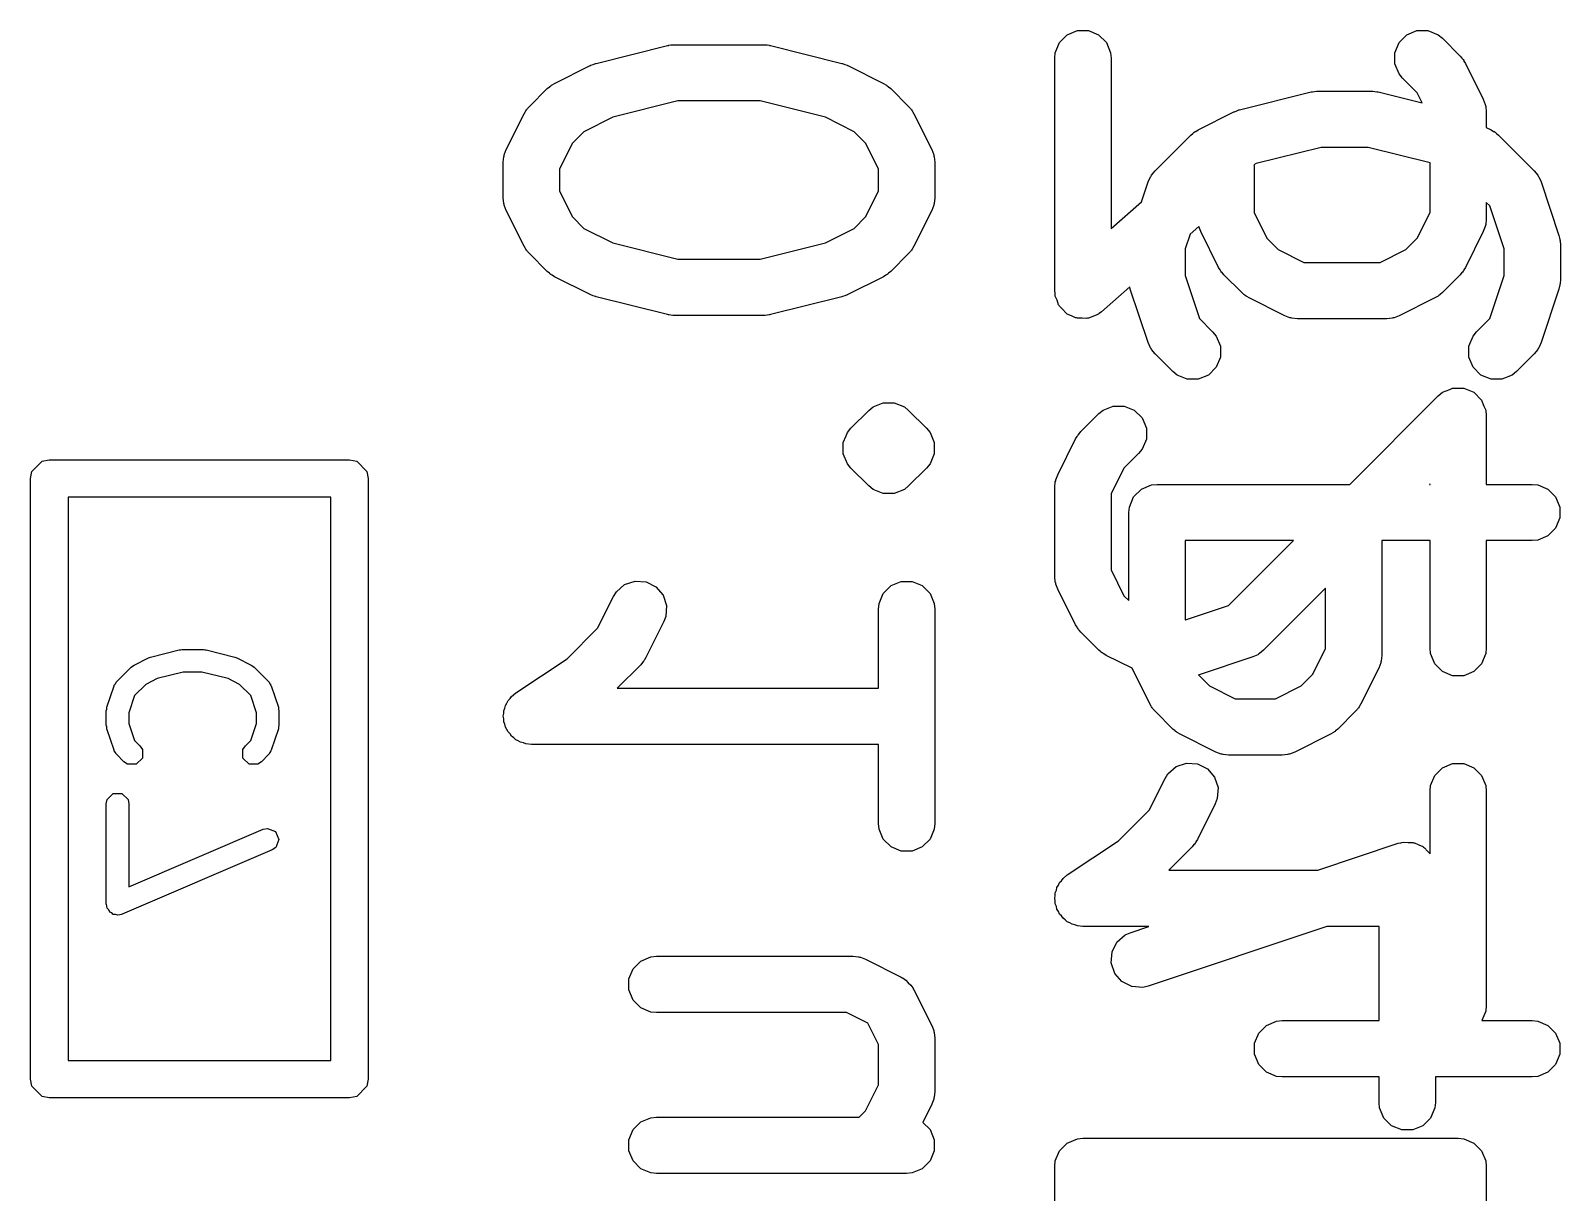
# Model space of a CAD drawing. Header units: inches. Extents: x 4.98 to 6.65, y -4.98 to -3.32.
# Drawn here: x 5.7047 to 5.8652, y -4.0138 to -3.892 of the extents above; entities that cross this region are included whole.
import ezdxf

# ---------------------------------------------------------------- set-up
doc = ezdxf.new("R2010")
doc.units = ezdxf.units.IN
doc.header["$MEASUREMENT"] = 0
doc.layers.add('BLACK', color=250, linetype='CONTINUOUS')

msp = doc.modelspace()

# ---------------------------------------------------------------- linework, layer by layer
at = {"layer": 'BLACK', "linetype": 'CONTINUOUS'}
for p, q in [((5.8127, -3.89325), (5.81351, -3.89244)), ((5.81351, -3.89244), (5.81457, -3.892)), ((5.81457, -3.892), (5.81573, -3.892)), ((5.81573, -3.892), (5.81679, -3.89244)), ((5.81679, -3.89244), (5.81761, -3.89325)), ((5.84832, -3.89325), (5.84913, -3.89244)), ((5.84913, -3.89244), (5.85019, -3.892)), ((5.85019, -3.892), (5.85135, -3.892)), ((5.85135, -3.892), (5.85241, -3.89244)), ((5.85241, -3.89244), (5.85286, -3.8928)), ((5.76406, -3.89543), (5.77156, -3.89355)), ((5.77156, -3.89355), (5.77166, -3.89354)), ((5.77166, -3.89354), (5.7717, -3.89352)), ((5.7717, -3.89352), (5.77192, -3.8935)), ((5.77192, -3.8935), (5.77213, -3.89347)), ((5.77213, -3.89347), (5.77217, -3.89348)), ((5.77217, -3.89348), (5.77227, -3.89347)), ((5.77227, -3.89347), (5.78165, -3.89347)), ((5.78165, -3.89347), (5.78175, -3.89348)), ((5.78175, -3.89348), (5.78179, -3.89347)), ((5.78179, -3.89347), (5.78201, -3.8935)), ((5.78201, -3.8935), (5.78222, -3.89352)), ((5.78222, -3.89352), (5.78226, -3.89354)), ((5.78226, -3.89354), (5.78236, -3.89355)), ((5.78236, -3.89355), (5.78986, -3.89543)), ((5.8122, -3.89489), (5.81225, -3.89432)), ((5.81225, -3.89432), (5.8127, -3.89325)), ((5.81761, -3.89325), (5.81805, -3.89432)), ((5.81805, -3.89432), (5.8181, -3.89489)), ((5.84787, -3.89432), (5.84832, -3.89325)), ((5.84787, -3.89547), (5.84787, -3.89432)), ((5.85286, -3.8928), (5.85473, -3.89468)), ((5.75971, -3.89753), (5.76345, -3.89565)), ((5.76345, -3.89565), (5.7635, -3.89564)), ((5.7635, -3.89564), (5.76351, -3.89562)), ((5.76351, -3.89562), (5.76376, -3.89554)), ((5.76376, -3.89554), (5.764, -3.89545)), ((5.764, -3.89545), (5.76402, -3.89544)), ((5.76402, -3.89544), (5.76406, -3.89543)), ((5.78986, -3.89543), (5.78991, -3.89544)), ((5.78991, -3.89544), (5.78993, -3.89545)), ((5.78993, -3.89545), (5.79017, -3.89554)), ((5.79017, -3.89554), (5.79041, -3.89562)), ((5.79041, -3.89562), (5.79043, -3.89564)), ((5.79043, -3.89564), (5.79047, -3.89565)), ((5.79047, -3.89565), (5.79422, -3.89753)), ((5.8122, -3.91926), (5.8122, -3.89489)), ((5.8181, -3.89489), (5.8181, -3.91276)), ((5.84832, -3.89653), (5.84787, -3.89547)), ((5.85473, -3.89468), (5.85492, -3.8949)), ((5.85492, -3.8949), (5.85498, -3.89496)), ((5.85498, -3.89496), (5.85503, -3.89504)), ((5.85503, -3.89504), (5.8551, -3.89513)), ((5.8551, -3.89513), (5.85513, -3.8952)), ((5.85513, -3.8952), (5.85529, -3.89545)), ((5.85529, -3.89545), (5.85716, -3.8992)), ((5.75946, -3.89768), (5.75971, -3.89753)), ((5.79422, -3.89753), (5.79447, -3.89768)), ((5.84868, -3.89698), (5.84832, -3.89653)), ((5.85022, -3.89852), (5.84868, -3.89698)), ((5.75706, -3.89996), (5.75894, -3.89808)), ((5.75894, -3.89808), (5.75916, -3.8979)), ((5.75916, -3.8979), (5.75922, -3.89784)), ((5.75922, -3.89784), (5.7593, -3.89778)), ((5.7593, -3.89778), (5.75939, -3.89771)), ((5.75939, -3.89771), (5.75946, -3.89768)), ((5.79447, -3.89768), (5.79454, -3.89771)), ((5.79454, -3.89771), (5.79462, -3.89778)), ((5.79462, -3.89778), (5.79471, -3.89784)), ((5.79471, -3.89784), (5.79476, -3.8979)), ((5.79476, -3.8979), (5.79498, -3.89808)), ((5.79498, -3.89808), (5.79686, -3.89996)), ((5.83158, -3.9003), (5.83908, -3.89843)), ((5.83908, -3.89843), (5.83918, -3.89841)), ((5.83918, -3.89841), (5.83922, -3.8984)), ((5.83922, -3.8984), (5.83944, -3.89838)), ((5.83944, -3.89838), (5.83966, -3.89834)), ((5.83966, -3.89834), (5.8397, -3.89835)), ((5.8397, -3.89835), (5.8398, -3.89834)), ((5.8398, -3.89834), (5.84542, -3.89834)), ((5.84542, -3.89834), (5.84552, -3.89835)), ((5.84552, -3.89835), (5.84557, -3.89834)), ((5.84557, -3.89834), (5.84578, -3.89838)), ((5.84578, -3.89838), (5.846, -3.8984)), ((5.846, -3.8984), (5.84604, -3.89841)), ((5.84604, -3.89841), (5.84614, -3.89843)), ((5.84614, -3.89843), (5.85075, -3.89958)), ((5.85075, -3.89958), (5.85022, -3.89852)), ((5.75464, -3.90447), (5.75651, -3.90072)), ((5.75651, -3.90072), (5.75667, -3.90047)), ((5.75667, -3.90047), (5.7567, -3.9004)), ((5.7567, -3.9004), (5.75676, -3.90032)), ((5.75676, -3.90032), (5.75682, -3.90023)), ((5.75682, -3.90023), (5.75688, -3.90018)), ((5.75688, -3.90018), (5.75706, -3.89996)), ((5.77264, -3.89937), (5.76581, -3.90108)), ((5.78128, -3.89937), (5.77264, -3.89937)), ((5.78812, -3.90108), (5.78128, -3.89937)), ((5.79686, -3.89996), (5.79705, -3.90018)), ((5.79705, -3.90018), (5.7971, -3.90023)), ((5.7971, -3.90023), (5.79716, -3.90032)), ((5.79716, -3.90032), (5.79723, -3.9004)), ((5.79723, -3.9004), (5.79726, -3.90047)), ((5.79726, -3.90047), (5.79741, -3.90072)), ((5.79741, -3.90072), (5.79929, -3.90447)), ((5.82723, -3.9024), (5.83098, -3.90053)), ((5.83098, -3.90053), (5.83102, -3.90051)), ((5.83102, -3.90051), (5.83104, -3.9005)), ((5.83104, -3.9005), (5.83128, -3.90041)), ((5.83128, -3.90041), (5.83152, -3.90032)), ((5.83152, -3.90032), (5.83154, -3.90032)), ((5.83154, -3.90032), (5.83158, -3.9003)), ((5.85716, -3.8992), (5.85737, -3.89974)), ((5.85737, -3.89974), (5.85738, -3.89984)), ((5.85738, -3.89984), (5.85742, -3.89994)), ((5.85742, -3.89994), (5.85747, -3.90052)), ((5.85747, -3.90052), (5.85747, -3.90214)), ((5.76581, -3.90108), (5.76277, -3.9026)), ((5.79115, -3.9026), (5.78812, -3.90108)), ((5.85747, -3.90214), (5.85799, -3.9024)), ((5.76158, -3.90379), (5.76023, -3.90649)), ((5.76277, -3.9026), (5.76158, -3.90379)), ((5.79234, -3.90379), (5.79115, -3.9026)), ((5.79369, -3.90649), (5.79234, -3.90379)), ((5.82271, -3.9067), (5.82646, -3.90296)), ((5.82646, -3.90296), (5.82669, -3.90277)), ((5.82669, -3.90277), (5.82674, -3.90271)), ((5.82674, -3.90271), (5.82683, -3.90265)), ((5.82683, -3.90265), (5.82691, -3.90259)), ((5.82691, -3.90259), (5.82698, -3.90256)), ((5.82698, -3.90256), (5.82723, -3.9024)), ((5.85799, -3.9024), (5.85824, -3.90256)), ((5.85824, -3.90256), (5.85831, -3.90259)), ((5.85831, -3.90259), (5.85839, -3.90265)), ((5.85839, -3.90265), (5.85848, -3.90271)), ((5.85848, -3.90271), (5.85853, -3.90277)), ((5.85853, -3.90277), (5.85876, -3.90296)), ((5.85876, -3.90296), (5.86251, -3.9067)), ((5.75432, -3.90579), (5.75438, -3.90522)), ((5.75438, -3.90522), (5.75442, -3.90512)), ((5.75442, -3.90512), (5.75443, -3.90501)), ((5.75443, -3.90501), (5.75464, -3.90447)), ((5.79929, -3.90447), (5.79949, -3.90501)), ((5.79949, -3.90501), (5.7995, -3.90512)), ((5.7995, -3.90512), (5.79954, -3.90522)), ((5.79954, -3.90522), (5.7996, -3.90579)), ((5.84016, -3.90425), (5.83333, -3.90595)), ((5.84506, -3.90425), (5.84016, -3.90425)), ((5.85157, -3.90587), (5.84506, -3.90425)), ((5.75432, -3.90954), (5.75432, -3.90579)), ((5.76023, -3.90649), (5.76023, -3.90885)), ((5.79369, -3.90885), (5.79369, -3.90649)), ((5.7996, -3.90579), (5.7996, -3.90954)), ((5.82231, -3.90725), (5.82235, -3.90715)), ((5.82235, -3.90715), (5.82271, -3.9067)), ((5.83333, -3.90595), (5.83309, -3.90607)), ((5.83309, -3.90607), (5.8331, -3.90614)), ((5.8331, -3.90614), (5.8331, -3.91107)), ((5.85157, -3.91107), (5.85157, -3.90587)), ((5.86251, -3.9067), (5.86288, -3.90715)), ((5.86288, -3.90715), (5.86292, -3.90725)), ((5.8213, -3.90996), (5.822, -3.90786)), ((5.822, -3.90786), (5.82224, -3.90733)), ((5.82224, -3.90733), (5.82231, -3.90725)), ((5.86292, -3.90725), (5.86299, -3.90733)), ((5.86299, -3.90733), (5.86322, -3.90786)), ((5.86322, -3.90786), (5.8651, -3.91348)), ((5.75438, -3.91012), (5.75432, -3.90954)), ((5.75442, -3.91022), (5.75438, -3.91012)), ((5.75443, -3.91032), (5.75442, -3.91022)), ((5.75464, -3.91086), (5.75443, -3.91032)), ((5.76023, -3.90885), (5.76158, -3.91154)), ((5.79234, -3.91154), (5.79369, -3.90885)), ((5.79949, -3.91032), (5.79929, -3.91086)), ((5.7995, -3.91022), (5.79949, -3.91032)), ((5.79954, -3.91012), (5.7995, -3.91022)), ((5.7996, -3.90954), (5.79954, -3.91012)), ((5.8181, -3.91276), (5.8213, -3.90996)), ((5.85784, -3.91039), (5.85747, -3.91002)), ((5.85747, -3.91002), (5.85747, -3.91176)), ((5.75651, -3.91461), (5.75464, -3.91086)), ((5.76158, -3.91154), (5.76277, -3.91274)), ((5.79115, -3.91274), (5.79234, -3.91154)), ((5.79929, -3.91086), (5.79741, -3.91461)), ((5.8331, -3.91107), (5.83445, -3.91376)), ((5.85022, -3.91376), (5.85157, -3.91107)), ((5.85747, -3.91176), (5.85742, -3.91234)), ((5.85934, -3.9149), (5.85784, -3.91039)), ((5.76277, -3.91274), (5.76581, -3.91426)), ((5.78812, -3.91426), (5.79115, -3.91274)), ((5.82639, -3.91335), (5.82588, -3.9149)), ((5.8273, -3.91255), (5.82639, -3.91335)), ((5.82751, -3.91308), (5.8273, -3.91255)), ((5.82938, -3.91683), (5.82751, -3.91308)), ((5.85716, -3.91308), (5.85529, -3.91683)), ((5.85737, -3.91254), (5.85716, -3.91308)), ((5.85738, -3.91244), (5.85737, -3.91254)), ((5.85742, -3.91234), (5.85738, -3.91244)), ((5.8651, -3.91348), (5.86516, -3.91377)), ((5.75667, -3.91486), (5.75651, -3.91461)), ((5.7567, -3.91493), (5.75667, -3.91486)), ((5.75676, -3.91501), (5.7567, -3.91493)), ((5.75682, -3.9151), (5.75676, -3.91501)), ((5.75688, -3.91515), (5.75682, -3.9151)), ((5.75706, -3.91538), (5.75688, -3.91515)), ((5.76581, -3.91426), (5.77264, -3.91596)), ((5.78128, -3.91596), (5.78812, -3.91426)), ((5.79705, -3.91515), (5.79686, -3.91538)), ((5.7971, -3.9151), (5.79705, -3.91515)), ((5.79716, -3.91501), (5.7971, -3.9151)), ((5.79723, -3.91493), (5.79716, -3.91501)), ((5.79726, -3.91486), (5.79723, -3.91493)), ((5.79741, -3.91461), (5.79726, -3.91486)), ((5.82588, -3.9149), (5.82588, -3.91769)), ((5.83445, -3.91376), (5.83565, -3.91496)), ((5.83565, -3.91496), (5.83834, -3.91631)), ((5.84632, -3.91631), (5.84902, -3.91496)), ((5.84902, -3.91496), (5.85022, -3.91376)), ((5.85934, -3.91769), (5.85934, -3.9149)), ((5.86516, -3.91377), (5.86519, -3.91384)), ((5.86519, -3.91384), (5.8652, -3.91395)), ((5.8652, -3.91395), (5.86523, -3.91405)), ((5.86523, -3.91405), (5.86522, -3.91413)), ((5.86522, -3.91413), (5.86525, -3.91442)), ((5.86525, -3.91442), (5.86525, -3.91817)), ((5.75894, -3.91725), (5.75706, -3.91538)), ((5.77264, -3.91596), (5.78128, -3.91596)), ((5.79686, -3.91538), (5.79498, -3.91725)), ((5.83834, -3.91631), (5.84632, -3.91631)), ((5.75916, -3.91744), (5.75894, -3.91725)), ((5.75922, -3.9175), (5.75916, -3.91744)), ((5.7593, -3.91756), (5.75922, -3.9175)), ((5.75939, -3.91762), (5.7593, -3.91756)), ((5.75946, -3.91765), (5.75939, -3.91762)), ((5.75971, -3.91781), (5.75946, -3.91765)), ((5.76345, -3.91968), (5.75971, -3.91781)), ((5.79422, -3.91781), (5.79047, -3.91968)), ((5.79447, -3.91765), (5.79422, -3.91781)), ((5.79454, -3.91762), (5.79447, -3.91765)), ((5.79462, -3.91756), (5.79454, -3.91762)), ((5.79471, -3.9175), (5.79462, -3.91756)), ((5.79476, -3.91744), (5.79471, -3.9175)), ((5.79498, -3.91725), (5.79476, -3.91744)), ((5.82588, -3.91769), (5.82738, -3.9222)), ((5.82954, -3.91708), (5.82938, -3.91683)), ((5.82957, -3.91715), (5.82954, -3.91708)), ((5.82963, -3.91724), (5.82957, -3.91715)), ((5.82969, -3.91732), (5.82963, -3.91724)), ((5.82975, -3.91738), (5.82969, -3.91732)), ((5.82994, -3.9176), (5.82975, -3.91738)), ((5.83181, -3.91948), (5.82994, -3.9176)), ((5.85473, -3.9176), (5.85286, -3.91948)), ((5.85492, -3.91738), (5.85473, -3.9176)), ((5.85498, -3.91732), (5.85492, -3.91738)), ((5.85503, -3.91724), (5.85498, -3.91732)), ((5.8551, -3.91715), (5.85503, -3.91724)), ((5.85513, -3.91708), (5.8551, -3.91715)), ((5.85529, -3.91683), (5.85513, -3.91708)), ((5.85784, -3.9222), (5.85934, -3.91769)), ((5.86525, -3.91817), (5.86522, -3.91846)), ((5.7635, -3.9197), (5.76345, -3.91968)), ((5.76351, -3.91971), (5.7635, -3.9197)), ((5.76376, -3.9198), (5.76351, -3.91971)), ((5.764, -3.91989), (5.76376, -3.9198)), ((5.76402, -3.91989), (5.764, -3.91989)), ((5.76406, -3.91991), (5.76402, -3.91989)), ((5.77156, -3.92178), (5.76406, -3.91991)), ((5.78986, -3.91991), (5.78236, -3.92178)), ((5.78991, -3.91989), (5.78986, -3.91991)), ((5.78993, -3.91989), (5.78991, -3.91989)), ((5.79017, -3.9198), (5.78993, -3.91989)), ((5.79041, -3.91971), (5.79017, -3.9198)), ((5.79043, -3.9197), (5.79041, -3.91971)), ((5.79047, -3.91968), (5.79043, -3.9197)), ((5.81223, -3.91957), (5.8122, -3.91926)), ((5.81222, -3.91965), (5.81223, -3.91957)), ((5.81224, -3.9197), (5.81222, -3.91965)), ((5.81225, -3.91984), (5.81224, -3.9197)), ((5.81244, -3.92028), (5.81225, -3.91984)), ((5.82007, -3.91888), (5.81709, -3.92149)), ((5.82012, -3.9191), (5.82007, -3.91888)), ((5.822, -3.92472), (5.82012, -3.9191)), ((5.83204, -3.91966), (5.83181, -3.91948)), ((5.83209, -3.91972), (5.83204, -3.91966)), ((5.83218, -3.91978), (5.83209, -3.91972)), ((5.83226, -3.91984), (5.83218, -3.91978)), ((5.83233, -3.91987), (5.83226, -3.91984)), ((5.83258, -3.92003), (5.83233, -3.91987)), ((5.85234, -3.91987), (5.85209, -3.92003)), ((5.85241, -3.91984), (5.85234, -3.91987)), ((5.85249, -3.91978), (5.85241, -3.91984)), ((5.85258, -3.91972), (5.85249, -3.91978)), ((5.85263, -3.91966), (5.85258, -3.91972)), ((5.85286, -3.91948), (5.85263, -3.91966)), ((5.8651, -3.9191), (5.86322, -3.92472)), ((5.86516, -3.91881), (5.8651, -3.9191)), ((5.86519, -3.91874), (5.86516, -3.91881)), ((5.8652, -3.91864), (5.86519, -3.91874)), ((5.86523, -3.91854), (5.8652, -3.91864)), ((5.86522, -3.91846), (5.86523, -3.91854)), ((5.81259, -3.92074), (5.81244, -3.92028)), ((5.81266, -3.92081), (5.81259, -3.92074)), ((5.8127, -3.9209), (5.81266, -3.92081)), ((5.81303, -3.92124), (5.8127, -3.9209)), ((5.81335, -3.9216), (5.81303, -3.92124)), ((5.81344, -3.92165), (5.81335, -3.9216)), ((5.81709, -3.92149), (5.81685, -3.92166)), ((5.83633, -3.9219), (5.83258, -3.92003)), ((5.85209, -3.92003), (5.84834, -3.9219)), ((5.77166, -3.9218), (5.77156, -3.92178)), ((5.7717, -3.92181), (5.77166, -3.9218)), ((5.77192, -3.92183), (5.7717, -3.92181)), ((5.77213, -3.92187), (5.77192, -3.92183)), ((5.77217, -3.92186), (5.77213, -3.92187)), ((5.77227, -3.92187), (5.77217, -3.92186)), ((5.78165, -3.92187), (5.77227, -3.92187)), ((5.78175, -3.92186), (5.78165, -3.92187)), ((5.78179, -3.92187), (5.78175, -3.92186)), ((5.78201, -3.92183), (5.78179, -3.92187)), ((5.78222, -3.92181), (5.78201, -3.92183)), ((5.78226, -3.9218), (5.78222, -3.92181)), ((5.78236, -3.92178), (5.78226, -3.9218)), ((5.81351, -3.92172), (5.81344, -3.92165)), ((5.81395, -3.9219), (5.81351, -3.92172)), ((5.81438, -3.92211), (5.81395, -3.9219)), ((5.81448, -3.92212), (5.81438, -3.92211)), ((5.81457, -3.92216), (5.81448, -3.92212)), ((5.81505, -3.92216), (5.81457, -3.92216)), ((5.81553, -3.92219), (5.81505, -3.92216)), ((5.81563, -3.92216), (5.81553, -3.92219)), ((5.81573, -3.92216), (5.81563, -3.92216)), ((5.81617, -3.92198), (5.81573, -3.92216)), ((5.81662, -3.92182), (5.81617, -3.92198)), ((5.81674, -3.92174), (5.81662, -3.92182)), ((5.81679, -3.92172), (5.81674, -3.92174)), ((5.81685, -3.92166), (5.81679, -3.92172)), ((5.82738, -3.9222), (5.82876, -3.92358)), ((5.83687, -3.92211), (5.83633, -3.9219)), ((5.83697, -3.92212), (5.83687, -3.92211)), ((5.83707, -3.92216), (5.83697, -3.92212)), ((5.83765, -3.92222), (5.83707, -3.92216)), ((5.84702, -3.92222), (5.83765, -3.92222)), ((5.8476, -3.92216), (5.84702, -3.92222)), ((5.8477, -3.92212), (5.8476, -3.92216)), ((5.8478, -3.92211), (5.8477, -3.92212)), ((5.84834, -3.9219), (5.8478, -3.92211)), ((5.85646, -3.92358), (5.85784, -3.9222)), ((5.82224, -3.92525), (5.822, -3.92472)), ((5.82876, -3.92358), (5.82913, -3.92403)), ((5.82913, -3.92403), (5.82957, -3.92509)), ((5.85565, -3.92509), (5.85609, -3.92403)), ((5.85609, -3.92403), (5.85646, -3.92358)), ((5.86322, -3.92472), (5.86299, -3.92525)), ((5.82231, -3.92533), (5.82224, -3.92525)), ((5.82235, -3.92543), (5.82231, -3.92533)), ((5.82271, -3.92588), (5.82235, -3.92543)), ((5.82459, -3.92775), (5.82271, -3.92588)), ((5.82957, -3.92624), (5.82913, -3.92731)), ((5.82957, -3.92509), (5.82957, -3.92624)), ((5.85565, -3.92624), (5.85565, -3.92509)), ((5.85609, -3.92731), (5.85565, -3.92624)), ((5.86251, -3.92588), (5.86063, -3.92775)), ((5.86288, -3.92543), (5.86251, -3.92588)), ((5.86292, -3.92533), (5.86288, -3.92543)), ((5.86299, -3.92525), (5.86292, -3.92533)), ((5.82504, -3.92812), (5.82459, -3.92775)), ((5.82913, -3.92731), (5.82832, -3.92812)), ((5.85691, -3.92812), (5.85609, -3.92731)), ((5.86063, -3.92775), (5.86019, -3.92812)), ((5.8261, -3.92856), (5.82504, -3.92812)), ((5.82725, -3.92856), (5.8261, -3.92856)), ((5.82832, -3.92812), (5.82725, -3.92856)), ((5.85288, -3.92993), (5.85363, -3.92962)), ((5.85363, -3.92962), (5.85394, -3.92949)), ((5.85394, -3.92949), (5.8551, -3.92949)), ((5.8551, -3.92949), (5.85616, -3.92993)), ((5.85797, -3.92856), (5.85691, -3.92812)), ((5.85912, -3.92856), (5.85797, -3.92856)), ((5.86019, -3.92812), (5.85912, -3.92856)), ((5.79313, -3.93146), (5.7942, -3.93102)), ((5.7942, -3.93102), (5.79535, -3.93102)), ((5.79535, -3.93102), (5.79641, -3.93146)), ((5.84315, -3.93959), (5.85243, -3.9303)), ((5.85243, -3.9303), (5.85288, -3.92993)), ((5.85616, -3.92993), (5.85698, -3.93075)), ((5.85698, -3.93075), (5.85723, -3.93137)), ((5.79081, -3.9337), (5.79268, -3.93183)), ((5.79268, -3.93183), (5.79313, -3.93146)), ((5.79641, -3.93146), (5.79641, -3.93146)), ((5.79641, -3.93146), (5.79686, -3.93183)), ((5.79686, -3.93183), (5.79873, -3.9337)), ((5.81494, -3.93405), (5.81681, -3.93217)), ((5.81681, -3.93217), (5.81726, -3.93181)), ((5.81726, -3.93181), (5.81832, -3.93137)), ((5.81832, -3.93137), (5.81948, -3.93137)), ((5.81948, -3.93137), (5.82054, -3.93181)), ((5.82054, -3.93181), (5.82135, -3.93262)), ((5.82135, -3.93262), (5.8218, -3.93369)), ((5.85723, -3.93137), (5.85742, -3.93181)), ((5.85742, -3.93181), (5.85747, -3.93239)), ((5.85747, -3.93239), (5.85747, -3.93959)), ((5.7903, -3.93449), (5.79044, -3.93415)), ((5.79044, -3.93415), (5.79081, -3.9337)), ((5.79044, -3.93415), (5.79044, -3.93415)), ((5.79873, -3.9337), (5.7991, -3.93415)), ((5.7991, -3.93415), (5.79924, -3.93449)), ((5.81457, -3.9345), (5.81464, -3.93441)), ((5.81464, -3.93441), (5.81469, -3.93433)), ((5.81469, -3.93433), (5.81475, -3.93427)), ((5.81475, -3.93427), (5.81494, -3.93405)), ((5.8218, -3.93369), (5.8218, -3.93484)), ((5.79, -3.93521), (5.7903, -3.93449)), ((5.79, -3.93637), (5.79, -3.93521)), ((5.79924, -3.93449), (5.79954, -3.93521)), ((5.79954, -3.93521), (5.79954, -3.93637)), ((5.81251, -3.93857), (5.81438, -3.93482)), ((5.81438, -3.93482), (5.81454, -3.93457)), ((5.81454, -3.93457), (5.81457, -3.9345)), ((5.82135, -3.9359), (5.82099, -3.93635)), ((5.8218, -3.93484), (5.82135, -3.9359)), ((5.70487, -3.93822), (5.70594, -3.93716)), ((5.70594, -3.93716), (5.70669, -3.93701)), ((5.70669, -3.93701), (5.73819, -3.93701)), ((5.73819, -3.93701), (5.73894, -3.93716)), ((5.73894, -3.93716), (5.74001, -3.93822)), ((5.79044, -3.93743), (5.79, -3.93637)), ((5.79081, -3.93788), (5.79044, -3.93743)), ((5.79044, -3.93743), (5.79044, -3.93743)), ((5.7991, -3.93743), (5.79873, -3.93788)), ((5.79954, -3.93637), (5.7991, -3.93743)), ((5.82099, -3.93635), (5.81945, -3.93789)), ((5.70472, -3.93898), (5.70487, -3.93822)), ((5.70472, -4.00197), (5.70472, -3.93898)), ((5.74001, -3.93822), (5.74016, -3.93898)), ((5.74016, -3.93898), (5.74016, -4.00197)), ((5.79268, -3.93975), (5.79081, -3.93788)), ((5.79873, -3.93788), (5.79686, -3.93975)), ((5.81225, -3.93931), (5.81229, -3.93921)), ((5.81229, -3.93921), (5.8123, -3.93911)), ((5.8123, -3.93911), (5.81251, -3.93857)), ((5.81945, -3.93789), (5.8181, -3.94058)), ((5.79313, -3.94012), (5.79268, -3.93975)), ((5.7942, -3.94056), (5.79313, -3.94012)), ((5.79535, -3.94056), (5.7942, -3.94056)), ((5.79641, -3.94012), (5.79535, -3.94056)), ((5.79535, -3.94056), (5.79535, -3.94056)), ((5.79686, -3.93975), (5.79641, -3.94012)), ((5.8122, -3.93989), (5.81225, -3.93931)), ((5.8122, -3.94926), (5.8122, -3.93989)), ((5.8181, -3.94058), (5.8181, -3.94856)), ((5.82047, -3.9409), (5.82129, -3.94008)), ((5.82129, -3.94008), (5.82235, -3.93964)), ((5.82235, -3.93964), (5.82293, -3.93959)), ((5.82293, -3.93959), (5.84315, -3.93959)), ((5.85157, -3.93952), (5.8515, -3.93959)), ((5.8515, -3.93959), (5.85157, -3.93959)), ((5.85157, -3.93959), (5.85157, -3.93952)), ((5.85747, -3.93959), (5.8623, -3.93959)), ((5.8623, -3.93959), (5.86287, -3.93964)), ((5.86287, -3.93964), (5.86394, -3.94008)), ((5.86394, -3.94008), (5.86475, -3.9409)), ((5.70866, -3.94094), (5.70866, -4)), ((5.73622, -3.94094), (5.70866, -3.94094)), ((5.73622, -4), (5.73622, -3.94094)), ((5.81997, -3.94254), (5.82003, -3.94196)), ((5.82003, -3.94196), (5.82047, -3.9409)), ((5.86475, -3.9409), (5.86519, -3.94196)), ((5.86519, -3.94196), (5.86519, -3.94311)), ((5.81997, -3.95178), (5.81997, -3.94254)), ((5.86519, -3.94311), (5.86475, -3.94418)), ((5.83724, -3.94549), (5.82588, -3.94549)), ((5.82588, -3.94549), (5.82588, -3.95381)), ((5.83043, -3.9523), (5.83724, -3.94549)), ((5.85157, -3.94549), (5.8465, -3.94549)), ((5.8465, -3.94549), (5.8465, -3.95754)), ((5.85157, -3.95676), (5.85157, -3.94549)), ((5.8623, -3.94549), (5.85747, -3.94549)), ((5.85747, -3.94549), (5.85747, -3.95676)), ((5.86287, -3.94543), (5.8623, -3.94549)), ((5.86394, -3.94499), (5.86287, -3.94543)), ((5.86475, -3.94418), (5.86394, -3.94499)), ((5.8181, -3.94856), (5.81945, -3.95126)), ((5.76619, -3.95085), (5.76706, -3.9501)), ((5.76706, -3.9501), (5.76816, -3.94973)), ((5.76816, -3.94973), (5.7693, -3.94981)), ((5.7693, -3.94981), (5.77034, -3.95033)), ((5.77034, -3.95033), (5.77109, -3.9512)), ((5.79419, -3.95102), (5.79501, -3.95021)), ((5.79501, -3.95021), (5.79607, -3.94977)), ((5.79607, -3.94977), (5.79722, -3.94977)), ((5.79722, -3.94977), (5.79829, -3.95021)), ((5.79829, -3.95021), (5.7991, -3.95102)), ((5.81225, -3.94984), (5.8122, -3.94926)), ((5.81229, -3.94993), (5.81225, -3.94984)), ((5.8123, -3.95004), (5.81229, -3.94993)), ((5.81251, -3.95058), (5.8123, -3.95004)), ((5.8406, -3.95049), (5.83411, -3.95697)), ((5.8406, -3.95684), (5.8406, -3.95049)), ((5.76422, -3.95466), (5.76588, -3.95134)), ((5.76588, -3.95134), (5.76619, -3.95085)), ((5.77109, -3.9512), (5.77145, -3.95229)), ((5.79369, -3.95266), (5.79375, -3.95209)), ((5.79375, -3.95209), (5.79419, -3.95102)), ((5.7991, -3.95102), (5.79954, -3.95209)), ((5.79954, -3.95209), (5.7996, -3.95266)), ((5.81438, -3.95433), (5.81251, -3.95058)), ((5.81945, -3.95126), (5.81997, -3.95178)), ((5.77137, -3.95344), (5.77117, -3.95398)), ((5.77145, -3.95229), (5.77137, -3.95344)), ((5.79369, -3.96096), (5.79369, -3.95266)), ((5.7996, -3.95266), (5.7996, -3.97516)), ((5.82592, -3.95381), (5.83043, -3.9523)), ((5.76102, -3.95787), (5.76422, -3.95466)), ((5.77117, -3.95398), (5.76929, -3.95773)), ((5.81454, -3.95458), (5.81438, -3.95433)), ((5.81457, -3.95465), (5.81454, -3.95458)), ((5.81464, -3.95473), (5.81457, -3.95465)), ((5.81469, -3.95482), (5.81464, -3.95473)), ((5.81475, -3.95487), (5.81469, -3.95482)), ((5.81494, -3.9551), (5.81475, -3.95487)), ((5.81681, -3.95697), (5.81494, -3.9551)), ((5.82588, -3.95381), (5.82592, -3.95381)), ((5.72046, -3.95695), (5.7206, -3.95692)), ((5.7206, -3.95692), (5.72285, -3.95692)), ((5.72285, -3.95692), (5.723, -3.95695)), ((5.83925, -3.95954), (5.8406, -3.95684)), ((5.85162, -3.95733), (5.85157, -3.95676)), ((5.85747, -3.95676), (5.85742, -3.95733)), ((5.71558, -3.95854), (5.71708, -3.95779)), ((5.71708, -3.95779), (5.7172, -3.95776)), ((5.7172, -3.95776), (5.71732, -3.9577)), ((5.71732, -3.9577), (5.72032, -3.95695)), ((5.72032, -3.95695), (5.72046, -3.95695)), ((5.723, -3.95695), (5.72314, -3.95695)), ((5.72314, -3.95695), (5.72614, -3.9577)), ((5.72614, -3.9577), (5.72626, -3.95776)), ((5.72626, -3.95776), (5.72638, -3.95779)), ((5.72638, -3.95779), (5.72788, -3.95854)), ((5.75564, -3.96145), (5.76102, -3.95787)), ((5.76874, -3.9585), (5.76628, -3.96096)), ((5.76892, -3.95827), (5.76874, -3.9585)), ((5.76898, -3.95822), (5.76892, -3.95827)), ((5.76904, -3.95813), (5.76898, -3.95822)), ((5.76911, -3.95805), (5.76904, -3.95813)), ((5.76914, -3.95798), (5.76911, -3.95805)), ((5.76929, -3.95773), (5.76914, -3.95798)), ((5.81704, -3.95716), (5.81681, -3.95697)), ((5.81709, -3.95722), (5.81704, -3.95716)), ((5.81718, -3.95727), (5.81709, -3.95722)), ((5.81726, -3.95734), (5.81718, -3.95727)), ((5.81733, -3.95737), (5.81726, -3.95734)), ((5.81758, -3.95752), (5.81733, -3.95737)), ((5.8203, -3.95888), (5.81758, -3.95752)), ((5.83296, -3.95768), (5.82733, -3.95956)), ((5.83349, -3.95745), (5.83296, -3.95768)), ((5.83357, -3.95738), (5.83349, -3.95745)), ((5.83366, -3.95734), (5.83357, -3.95738)), ((5.83411, -3.95697), (5.83366, -3.95734)), ((5.8464, -3.95832), (5.84619, -3.95886)), ((5.84644, -3.95811), (5.8464, -3.95821)), ((5.8464, -3.95821), (5.8464, -3.95832)), ((5.8465, -3.95754), (5.84644, -3.95811)), ((5.85207, -3.9584), (5.85162, -3.95733)), ((5.85288, -3.95921), (5.85207, -3.9584)), ((5.85698, -3.9584), (5.85616, -3.95921)), ((5.85742, -3.95733), (5.85698, -3.9584)), ((5.71377, -3.96026), (5.71527, -3.95876)), ((5.71527, -3.95876), (5.71543, -3.95866)), ((5.71543, -3.95866), (5.71558, -3.95854)), ((5.71802, -3.95996), (5.7168, -3.96057)), ((5.72075, -3.95928), (5.71802, -3.95996)), ((5.72271, -3.95928), (5.72075, -3.95928)), ((5.72544, -3.95996), (5.72271, -3.95928)), ((5.72665, -3.96057), (5.72544, -3.95996)), ((5.72788, -3.95854), (5.72803, -3.95866)), ((5.72803, -3.95866), (5.72819, -3.95876)), ((5.72819, -3.95876), (5.72969, -3.96026)), ((5.82216, -3.96261), (5.8203, -3.95888)), ((5.82733, -3.95956), (5.82727, -3.95957)), ((5.82727, -3.95957), (5.82842, -3.96073)), ((5.83805, -3.96073), (5.83925, -3.95954)), ((5.84619, -3.95886), (5.84431, -3.96261)), ((5.85394, -3.95965), (5.85288, -3.95921)), ((5.8551, -3.95965), (5.85394, -3.95965)), ((5.85616, -3.95921), (5.8551, -3.95965)), ((5.71273, -3.96297), (5.71348, -3.96073)), ((5.71348, -3.96073), (5.71351, -3.96067)), ((5.71351, -3.96065), (5.71362, -3.96049)), ((5.71351, -3.96067), (5.71351, -3.96065)), ((5.71362, -3.96049), (5.71371, -3.96032)), ((5.71371, -3.96032), (5.71374, -3.96031)), ((5.71374, -3.96031), (5.71377, -3.96026)), ((5.71564, -3.96174), (5.71504, -3.96354)), ((5.7168, -3.96057), (5.71564, -3.96174)), ((5.72782, -3.96174), (5.72665, -3.96057)), ((5.72842, -3.96354), (5.72782, -3.96174)), ((5.72969, -3.96026), (5.72972, -3.96031)), ((5.72972, -3.96031), (5.72975, -3.96032)), ((5.72975, -3.96032), (5.72984, -3.96049)), ((5.72984, -3.96049), (5.72994, -3.96065)), ((5.72994, -3.96065), (5.72994, -3.96067)), ((5.72994, -3.96067), (5.72997, -3.96073)), ((5.72997, -3.96073), (5.73072, -3.96297)), ((5.75519, -3.96182), (5.75563, -3.96146)), ((5.75563, -3.96146), (5.75564, -3.96146)), ((5.75564, -3.96146), (5.75564, -3.96145)), ((5.75564, -3.96146), (5.75564, -3.96146)), ((5.76628, -3.96096), (5.79369, -3.96096)), ((5.82842, -3.96073), (5.83112, -3.96208)), ((5.83535, -3.96208), (5.83805, -3.96073)), ((5.71267, -3.96335), (5.71271, -3.96316)), ((5.71271, -3.96316), (5.71273, -3.96297)), ((5.73072, -3.96297), (5.73075, -3.96316)), ((5.73075, -3.96316), (5.73078, -3.96335)), ((5.75438, -3.96333), (5.75449, -3.96306)), ((5.75438, -3.96362), (5.75438, -3.96333)), ((5.75449, -3.96306), (5.75455, -3.96278)), ((5.75455, -3.96278), (5.75471, -3.96254)), ((5.75471, -3.96254), (5.75482, -3.96227)), ((5.75482, -3.96227), (5.75503, -3.96206)), ((5.75503, -3.96206), (5.75519, -3.96182)), ((5.82232, -3.96285), (5.82216, -3.96261)), ((5.82235, -3.96293), (5.82232, -3.96285)), ((5.82241, -3.96301), (5.82235, -3.96293)), ((5.82247, -3.9631), (5.82241, -3.96301)), ((5.82253, -3.96315), (5.82247, -3.9631)), ((5.82271, -3.96337), (5.82253, -3.96315)), ((5.83112, -3.96208), (5.83535, -3.96208)), ((5.84395, -3.96315), (5.84376, -3.96337)), ((5.84401, -3.9631), (5.84395, -3.96315)), ((5.84406, -3.96301), (5.84401, -3.9631)), ((5.84413, -3.96293), (5.84406, -3.96301)), ((5.84416, -3.96285), (5.84413, -3.96293)), ((5.84431, -3.96261), (5.84416, -3.96285)), ((5.71267, -3.96485), (5.71267, -3.96335)), ((5.71271, -3.96503), (5.71267, -3.96485)), ((5.71504, -3.96354), (5.71504, -3.96466)), ((5.71504, -3.96466), (5.71564, -3.96646)), ((5.72782, -3.96646), (5.72842, -3.96466)), ((5.72842, -3.96466), (5.72842, -3.96354)), ((5.73078, -3.96485), (5.73075, -3.96503)), ((5.73078, -3.96335), (5.73078, -3.96485)), ((5.75432, -3.96391), (5.75438, -3.96362)), ((5.75438, -3.96419), (5.75432, -3.96391)), ((5.75438, -3.96449), (5.75438, -3.96419)), ((5.75449, -3.96475), (5.75438, -3.96449)), ((5.75455, -3.96504), (5.75449, -3.96475)), ((5.82459, -3.96525), (5.82271, -3.96337)), ((5.84376, -3.96337), (5.84189, -3.96525)), ((5.71273, -3.96522), (5.71271, -3.96503)), ((5.71348, -3.96747), (5.71273, -3.96522)), ((5.71564, -3.96646), (5.71619, -3.96701)), ((5.72727, -3.96701), (5.72782, -3.96646)), ((5.73072, -3.96522), (5.72997, -3.96747)), ((5.73075, -3.96503), (5.73072, -3.96522)), ((5.75471, -3.96528), (5.75455, -3.96504)), ((5.75482, -3.96555), (5.75471, -3.96528)), ((5.75503, -3.96576), (5.75482, -3.96555)), ((5.75519, -3.966), (5.75503, -3.96576)), ((5.75543, -3.96616), (5.75519, -3.966)), ((5.75564, -3.96637), (5.75543, -3.96616)), ((5.7559, -3.96648), (5.75564, -3.96637)), ((5.75614, -3.96664), (5.7559, -3.96648)), ((5.82481, -3.96543), (5.82459, -3.96525)), ((5.82487, -3.96549), (5.82481, -3.96543)), ((5.82495, -3.96555), (5.82487, -3.96549)), ((5.82504, -3.96562), (5.82495, -3.96555)), ((5.82511, -3.96565), (5.82504, -3.96562)), ((5.82536, -3.9658), (5.82511, -3.96565)), ((5.8291, -3.96768), (5.82536, -3.9658)), ((5.84112, -3.9658), (5.83737, -3.96768)), ((5.84137, -3.96565), (5.84112, -3.9658)), ((5.84144, -3.96562), (5.84137, -3.96565)), ((5.84152, -3.96555), (5.84144, -3.96562)), ((5.84161, -3.96549), (5.84152, -3.96555)), ((5.84166, -3.96543), (5.84161, -3.96549)), ((5.84189, -3.96525), (5.84166, -3.96543)), ((5.71351, -3.96752), (5.71348, -3.96747)), ((5.71351, -3.96755), (5.71351, -3.96752)), ((5.71362, -3.96771), (5.71351, -3.96755)), ((5.71371, -3.96787), (5.71362, -3.96771)), ((5.71374, -3.96788), (5.71371, -3.96787)), ((5.71377, -3.96793), (5.71374, -3.96788)), ((5.71452, -3.96868), (5.71377, -3.96793)), ((5.71619, -3.96701), (5.71645, -3.9674)), ((5.71645, -3.9674), (5.71645, -3.9683)), ((5.72701, -3.9674), (5.72727, -3.96701)), ((5.72701, -3.9683), (5.72701, -3.9674)), ((5.72969, -3.96793), (5.72894, -3.96868)), ((5.72972, -3.96788), (5.72969, -3.96793)), ((5.72975, -3.96787), (5.72972, -3.96788)), ((5.72984, -3.96771), (5.72975, -3.96787)), ((5.72994, -3.96755), (5.72984, -3.96771)), ((5.72997, -3.96747), (5.72994, -3.96752)), ((5.72994, -3.96752), (5.72994, -3.96755)), ((5.75643, -3.96669), (5.75614, -3.96664)), ((5.7567, -3.96681), (5.75643, -3.96669)), ((5.75727, -3.96686), (5.7567, -3.96681)), ((5.75728, -3.96686), (5.75727, -3.96686)), ((5.75727, -3.96686), (5.75727, -3.96686)), ((5.75727, -3.96686), (5.75727, -3.96686)), ((5.79369, -3.96686), (5.75728, -3.96686)), ((5.79369, -3.97516), (5.79369, -3.96686)), ((5.82965, -3.96788), (5.8291, -3.96768)), ((5.82975, -3.96789), (5.82965, -3.96788)), ((5.82985, -3.96793), (5.82975, -3.96789)), ((5.83043, -3.96799), (5.82985, -3.96793)), ((5.83605, -3.96799), (5.83043, -3.96799)), ((5.83663, -3.96793), (5.83605, -3.96799)), ((5.83672, -3.96789), (5.83663, -3.96793)), ((5.83683, -3.96788), (5.83672, -3.96789)), ((5.83737, -3.96768), (5.83683, -3.96788)), ((5.7149, -3.96894), (5.71452, -3.96868)), ((5.71581, -3.96894), (5.7149, -3.96894)), ((5.71645, -3.9683), (5.71581, -3.96894)), ((5.72765, -3.96894), (5.72701, -3.9683)), ((5.72856, -3.96894), (5.72765, -3.96894)), ((5.72894, -3.96868), (5.72856, -3.96894)), ((5.82407, -3.96995), (5.82494, -3.96919)), ((5.82494, -3.96919), (5.82603, -3.96883)), ((5.82603, -3.96883), (5.82718, -3.96891)), ((5.82718, -3.96891), (5.82821, -3.96942)), ((5.82821, -3.96942), (5.82896, -3.97029)), ((5.85207, -3.97012), (5.85288, -3.9693)), ((5.85288, -3.9693), (5.85394, -3.96886)), ((5.85394, -3.96886), (5.8551, -3.96886)), ((5.8551, -3.96886), (5.85616, -3.9693)), ((5.85616, -3.9693), (5.85698, -3.97012)), ((5.8221, -3.97376), (5.82376, -3.97044)), ((5.82376, -3.97044), (5.82407, -3.96995)), ((5.82896, -3.97029), (5.82933, -3.97139)), ((5.85157, -3.97176), (5.85162, -3.97118)), ((5.85162, -3.97118), (5.85207, -3.97012)), ((5.85698, -3.97012), (5.85742, -3.97118)), ((5.85742, -3.97118), (5.85747, -3.97176)), ((5.71267, -3.9731), (5.71276, -3.97265)), ((5.71276, -3.97265), (5.7134, -3.97201)), ((5.7134, -3.97201), (5.71431, -3.97201)), ((5.71431, -3.97201), (5.71495, -3.97265)), ((5.71495, -3.97265), (5.71504, -3.9731)), ((5.82925, -3.97254), (5.82904, -3.97308)), ((5.82933, -3.97139), (5.82925, -3.97254)), ((5.85157, -3.97833), (5.85157, -3.97176)), ((5.85747, -3.97176), (5.85747, -3.99425)), ((5.71267, -3.9836), (5.71267, -3.9731)), ((5.71504, -3.9731), (5.71504, -3.9818)), ((5.81889, -3.97696), (5.8221, -3.97376)), ((5.82904, -3.97308), (5.82717, -3.97683)), ((5.71504, -3.9818), (5.72914, -3.97576)), ((5.72914, -3.97576), (5.72959, -3.97567)), ((5.72959, -3.97567), (5.73043, -3.976)), ((5.73043, -3.976), (5.73078, -3.97683)), ((5.79375, -3.97574), (5.79369, -3.97516)), ((5.79419, -3.9768), (5.79375, -3.97574)), ((5.79954, -3.97574), (5.7991, -3.9768)), ((5.7996, -3.97516), (5.79954, -3.97574)), ((5.73045, -3.97767), (5.73007, -3.97793)), ((5.73078, -3.97683), (5.73045, -3.97767)), ((5.79501, -3.97761), (5.79419, -3.9768)), ((5.79607, -3.97806), (5.79501, -3.97761)), ((5.79829, -3.97761), (5.79722, -3.97806)), ((5.7991, -3.9768), (5.79829, -3.97761)), ((5.81351, -3.98055), (5.81889, -3.97696)), ((5.82661, -3.97759), (5.82415, -3.98005)), ((5.8268, -3.97737), (5.82661, -3.97759)), ((5.82686, -3.97732), (5.8268, -3.97737)), ((5.82691, -3.97723), (5.82686, -3.97732)), ((5.82698, -3.97715), (5.82691, -3.97723)), ((5.82701, -3.97707), (5.82698, -3.97715)), ((5.82717, -3.97683), (5.82701, -3.97707)), ((5.83978, -3.98005), (5.84824, -3.97723)), ((5.84824, -3.97723), (5.84852, -3.97717)), ((5.84852, -3.97717), (5.8486, -3.97714)), ((5.8486, -3.97714), (5.84866, -3.97714)), ((5.84866, -3.97714), (5.8488, -3.9771)), ((5.8488, -3.9771), (5.84928, -3.97714)), ((5.84928, -3.97714), (5.84975, -3.97714)), ((5.84975, -3.97714), (5.84985, -3.97718)), ((5.84985, -3.97718), (5.84995, -3.97719)), ((5.84995, -3.97719), (5.85038, -3.9774)), ((5.85038, -3.9774), (5.85081, -3.97758)), ((5.85081, -3.97758), (5.85089, -3.97765)), ((5.85089, -3.97765), (5.85098, -3.9777)), ((5.85098, -3.9777), (5.85129, -3.97806)), ((5.73007, -3.97793), (5.71432, -3.98468)), ((5.79722, -3.97806), (5.79607, -3.97806)), ((5.85129, -3.97806), (5.85157, -3.97833)), ((5.8129, -3.98116), (5.81306, -3.98092)), ((5.81306, -3.98092), (5.81351, -3.98055)), ((5.81351, -3.98055), (5.81351, -3.98055)), ((5.81351, -3.98055), (5.81351, -3.98055)), ((5.81351, -3.98055), (5.81351, -3.98055)), ((5.82415, -3.98005), (5.83978, -3.98005)), ((5.81225, -3.98243), (5.81237, -3.98216)), ((5.81225, -3.98272), (5.81225, -3.98243)), ((5.81237, -3.98216), (5.81242, -3.98187)), ((5.81242, -3.98187), (5.81258, -3.98163)), ((5.81258, -3.98163), (5.8127, -3.98136)), ((5.8127, -3.98136), (5.8129, -3.98116)), ((5.71268, -3.98361), (5.71267, -3.9836)), ((5.71268, -3.98362), (5.71267, -3.98361)), ((5.71267, -3.98361), (5.71268, -3.98361)), ((5.71276, -3.98405), (5.71268, -3.98362)), ((5.71294, -3.98422), (5.71276, -3.98405)), ((5.8122, -3.983), (5.81225, -3.98272)), ((5.81225, -3.98329), (5.8122, -3.983)), ((5.81225, -3.98358), (5.81225, -3.98329)), ((5.81237, -3.98385), (5.81225, -3.98358)), ((5.81242, -3.98413), (5.81237, -3.98385)), ((5.81258, -3.98438), (5.81242, -3.98413)), ((5.71303, -3.98444), (5.71294, -3.98422)), ((5.71324, -3.98453), (5.71303, -3.98444)), ((5.7134, -3.98469), (5.71324, -3.98453)), ((5.71365, -3.98469), (5.7134, -3.98469)), ((5.71387, -3.98478), (5.71365, -3.98469)), ((5.71429, -3.98469), (5.71387, -3.98478)), ((5.71431, -3.98469), (5.71429, -3.98469)), ((5.71432, -3.98468), (5.71431, -3.98468)), ((5.71431, -3.98468), (5.71431, -3.98469)), ((5.8127, -3.98465), (5.81258, -3.98438)), ((5.8129, -3.98485), (5.8127, -3.98465)), ((5.81306, -3.98509), (5.8129, -3.98485)), ((5.8133, -3.98525), (5.81306, -3.98509)), ((5.81351, -3.98546), (5.8133, -3.98525)), ((5.81378, -3.98557), (5.81351, -3.98546)), ((5.81402, -3.98573), (5.81378, -3.98557)), ((5.8143, -3.98579), (5.81402, -3.98573)), ((5.81457, -3.9859), (5.8143, -3.98579)), ((5.81514, -3.98596), (5.81457, -3.9859)), ((5.81515, -3.98596), (5.81514, -3.98596)), ((5.82206, -3.98596), (5.81515, -3.98596)), ((5.81515, -3.98596), (5.81515, -3.98596)), ((5.81515, -3.98596), (5.81515, -3.98596)), ((5.81872, -3.9876), (5.81959, -3.98684)), ((5.81959, -3.98684), (5.82012, -3.98661)), ((5.82012, -3.98661), (5.82206, -3.98596)), ((5.84074, -3.98596), (5.82198, -3.99221)), ((5.84622, -3.98596), (5.84074, -3.98596)), ((5.84622, -3.99583), (5.84622, -3.98596)), ((5.81812, -3.98978), (5.8182, -3.98863)), ((5.8182, -3.98863), (5.81872, -3.9876)), ((5.7675, -3.99146), (5.76794, -3.99039)), ((5.76794, -3.99039), (5.76876, -3.98958)), ((5.76876, -3.98958), (5.76982, -3.98914)), ((5.76982, -3.98914), (5.7704, -3.98908)), ((5.7704, -3.98908), (5.79102, -3.98908)), ((5.79102, -3.98908), (5.7916, -3.98914)), ((5.7916, -3.98914), (5.7917, -3.98918)), ((5.7917, -3.98918), (5.7918, -3.98918)), ((5.7918, -3.98918), (5.79234, -3.98939)), ((5.79234, -3.98939), (5.79609, -3.99127)), ((5.81849, -3.99087), (5.81812, -3.98978)), ((5.7675, -3.99261), (5.7675, -3.99146)), ((5.79609, -3.99127), (5.79619, -3.99133)), ((5.79619, -3.99133), (5.79623, -3.99134)), ((5.79623, -3.99134), (5.79629, -3.99139)), ((5.79629, -3.99139), (5.79658, -3.99157)), ((5.79658, -3.99157), (5.79682, -3.99185)), ((5.79682, -3.99185), (5.7971, -3.9921)), ((5.7971, -3.9921), (5.79729, -3.99239)), ((5.81924, -3.99174), (5.81849, -3.99087)), ((5.82027, -3.99226), (5.81924, -3.99174)), ((5.82198, -3.99221), (5.82142, -3.99234)), ((5.76794, -3.99367), (5.7675, -3.99261)), ((5.76876, -3.99449), (5.76794, -3.99367)), ((5.79729, -3.99239), (5.79734, -3.99244)), ((5.79734, -3.99244), (5.79735, -3.99249)), ((5.79735, -3.99249), (5.79741, -3.99259)), ((5.79741, -3.99259), (5.79929, -3.99634)), ((5.82142, -3.99234), (5.82027, -3.99226)), ((5.76982, -3.99493), (5.76876, -3.99449)), ((5.7704, -3.99498), (5.76982, -3.99493)), ((5.79033, -3.99498), (5.7704, -3.99498)), ((5.79257, -3.99611), (5.79033, -3.99498)), ((5.85742, -3.99483), (5.857, -3.99583)), ((5.85747, -3.99425), (5.85742, -3.99483)), ((5.79369, -3.99835), (5.79257, -3.99611)), ((5.79929, -3.99634), (5.79949, -3.99688)), ((5.79949, -3.99688), (5.7995, -3.99698)), ((5.7995, -3.99698), (5.79954, -3.99708)), ((5.83359, -3.99714), (5.83441, -3.99633)), ((5.83441, -3.99633), (5.83547, -3.99589)), ((5.83547, -3.99589), (5.83605, -3.99583)), ((5.83605, -3.99583), (5.84622, -3.99583)), ((5.857, -3.99583), (5.8623, -3.99583)), ((5.8623, -3.99583), (5.86287, -3.99589)), ((5.86287, -3.99589), (5.86394, -3.99633)), ((5.86394, -3.99633), (5.86475, -3.99714)), ((5.79369, -4.00258), (5.79369, -3.99835)), ((5.79954, -3.99708), (5.7996, -3.99766)), ((5.7996, -3.99766), (5.7996, -4.00328)), ((5.83315, -3.99821), (5.83359, -3.99714)), ((5.83315, -3.99936), (5.83315, -3.99821)), ((5.86475, -3.99714), (5.86519, -3.99821)), ((5.86519, -3.99821), (5.86519, -3.99936)), ((5.70866, -4), (5.73622, -4)), ((5.83359, -4.00042), (5.83315, -3.99936)), ((5.86519, -3.99936), (5.86475, -4.00042)), ((5.83441, -4.00124), (5.83359, -4.00042)), ((5.83547, -4.00168), (5.83441, -4.00124)), ((5.83605, -4.00173), (5.83547, -4.00168)), ((5.84622, -4.00173), (5.83605, -4.00173)), ((5.84622, -4.00441), (5.84622, -4.00173)), ((5.8623, -4.00173), (5.85213, -4.00173)), ((5.85213, -4.00173), (5.85213, -4.00441)), ((5.86287, -4.00168), (5.8623, -4.00173)), ((5.86394, -4.00124), (5.86287, -4.00168)), ((5.86475, -4.00042), (5.86394, -4.00124)), ((5.70487, -4.00272), (5.70472, -4.00197)), ((5.70594, -4.00379), (5.70487, -4.00272)), ((5.74001, -4.00272), (5.73894, -4.00379)), ((5.74016, -4.00197), (5.74001, -4.00272)), ((5.79234, -4.00528), (5.79369, -4.00258)), ((5.7996, -4.00328), (5.79954, -4.00386)), ((5.70669, -4.00394), (5.70594, -4.00379)), ((5.73819, -4.00394), (5.70669, -4.00394)), ((5.73894, -4.00379), (5.73819, -4.00394)), ((5.79929, -4.0046), (5.79834, -4.0065)), ((5.79949, -4.00406), (5.79929, -4.0046)), ((5.7995, -4.00395), (5.79949, -4.00406)), ((5.79954, -4.00386), (5.7995, -4.00395)), ((5.84628, -4.00498), (5.84622, -4.00441)), ((5.84672, -4.00605), (5.84628, -4.00498)), ((5.85207, -4.00498), (5.85163, -4.00605)), ((5.85213, -4.00441), (5.85207, -4.00498)), ((5.76794, -4.00726), (5.76876, -4.00645)), ((5.76876, -4.00645), (5.76982, -4.00601)), ((5.76982, -4.00601), (5.7704, -4.00595)), ((5.7704, -4.00595), (5.79167, -4.00595)), ((5.79167, -4.00595), (5.79234, -4.00528)), ((5.79834, -4.0065), (5.7991, -4.00726)), ((5.84753, -4.00686), (5.84672, -4.00605)), ((5.85163, -4.00605), (5.85081, -4.00686)), ((5.7675, -4.00833), (5.76794, -4.00726)), ((5.7991, -4.00726), (5.79954, -4.00833)), ((5.81351, -4.00867), (5.81457, -4.00823)), ((5.81457, -4.00823), (5.81515, -4.00817)), ((5.81515, -4.00817), (5.85452, -4.00817)), ((5.8486, -4.0073), (5.84753, -4.00686)), ((5.84975, -4.0073), (5.8486, -4.0073)), ((5.85081, -4.00686), (5.84975, -4.0073)), ((5.85452, -4.00817), (5.8551, -4.00823)), ((5.8551, -4.00823), (5.85616, -4.00867)), ((5.7675, -4.00948), (5.7675, -4.00833)), ((5.76794, -4.01055), (5.7675, -4.00948)), ((5.79954, -4.00948), (5.7991, -4.01055)), ((5.79954, -4.00833), (5.79954, -4.00948)), ((5.81225, -4.01055), (5.8127, -4.00949)), ((5.8127, -4.00949), (5.81351, -4.00867)), ((5.85616, -4.00867), (5.85698, -4.00949)), ((5.85698, -4.00949), (5.85742, -4.01055)), ((5.76876, -4.01136), (5.76794, -4.01055)), ((5.76982, -4.0118), (5.76876, -4.01136)), ((5.79829, -4.01136), (5.79722, -4.0118)), ((5.7991, -4.01055), (5.79829, -4.01136)), ((5.8122, -4.01113), (5.81225, -4.01055)), ((5.8122, -4.0205), (5.8122, -4.01113)), ((5.85742, -4.01055), (5.85747, -4.01113)), ((5.85747, -4.01113), (5.85747, -4.01744)), ((5.7704, -4.01186), (5.76982, -4.0118)), ((5.79665, -4.01186), (5.7704, -4.01186)), ((5.79722, -4.0118), (5.79665, -4.01186))]:
    msp.add_line(p, q, dxfattribs=at)

doc.saveas('drawing.dxf')
